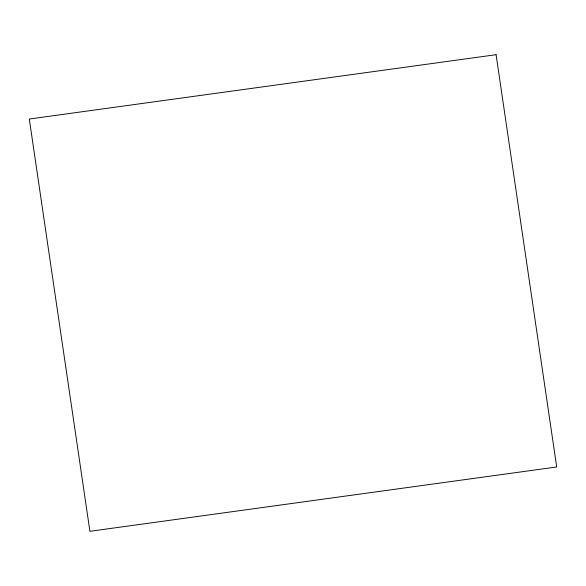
<?xml version="1.0" encoding="UTF-8"?>
<svg xmlns="http://www.w3.org/2000/svg" width="586" height="586" viewBox="0 0 586 586"><rect width="100%" height="100%" fill="white"/><g stroke="black" fill="none" stroke-linecap="round" stroke-linejoin="round"><path stroke-width="0.88" d="M496.086 54.696L29.3 119.024L89.914 531.304L556.7 466.976L496.086 54.696"/></g></svg>
